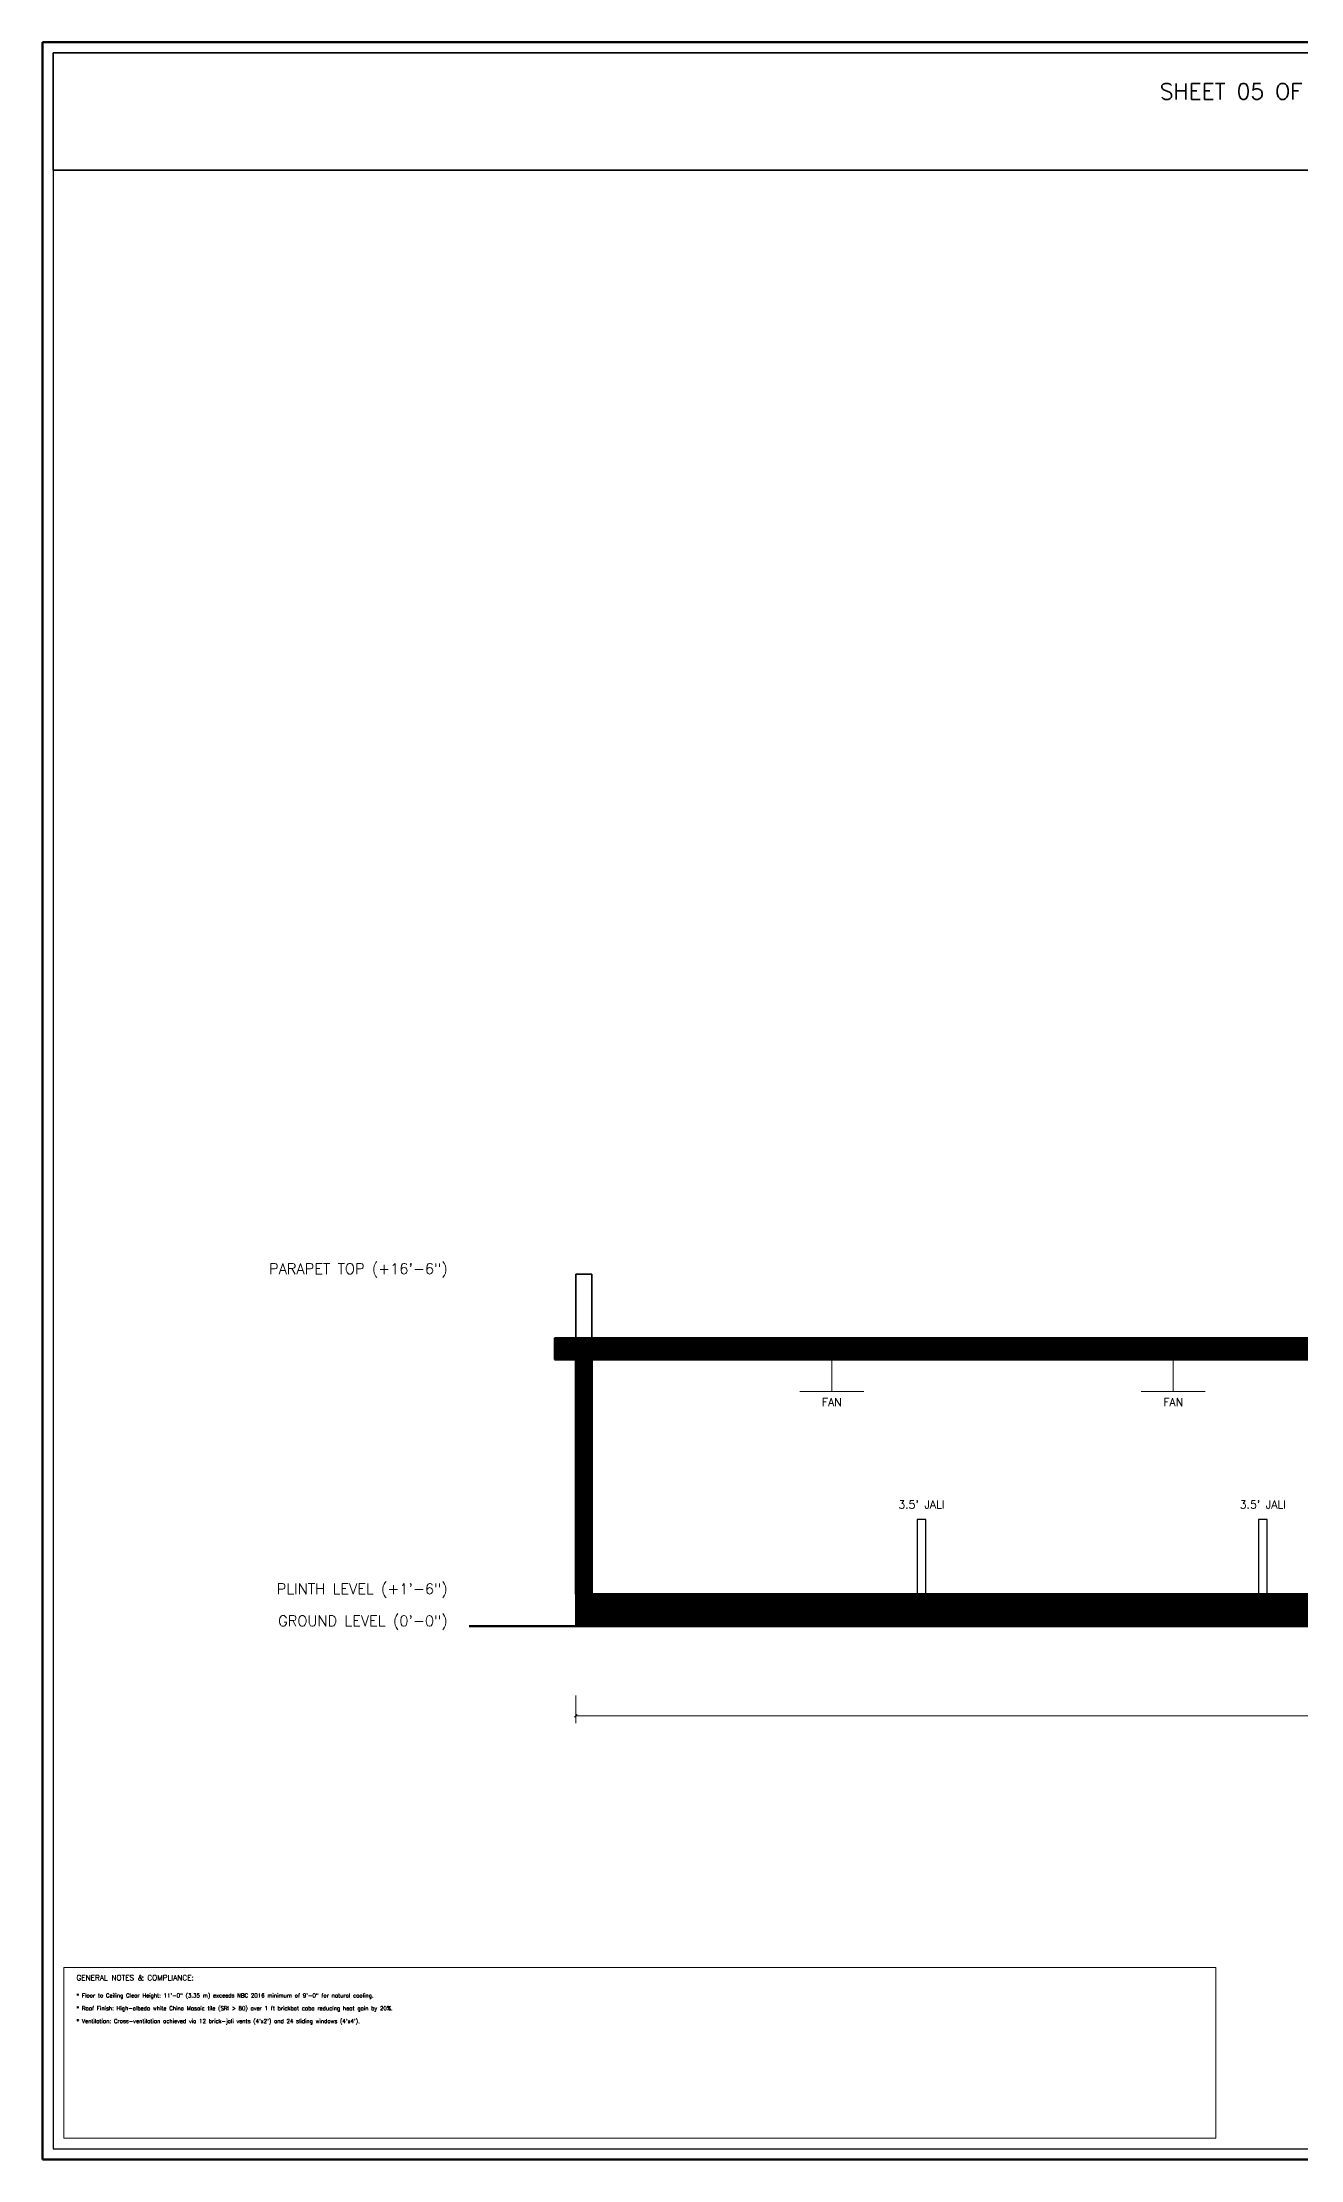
# Model space of a CAD drawing. Header units: inches. Extents: x 0 to 1800, y 0 to 1191.
# Drawn here: x 0 to 708, y 0 to 1191 of the extents above; entities that cross this region are included whole.
import ezdxf
from ezdxf.enums import TextEntityAlignment as Align

# ---------------------------------------------------------------- set-up
doc = ezdxf.new("R2010")
doc.units = ezdxf.units.IN
doc.header["$MEASUREMENT"] = 0
for name, color, linetype in [('A-DIM', 4, 'Continuous'), ('A-FURN', 1, 'Continuous'), ('A-HATCH', 8, 'Continuous'), ('A-JALI', 6, 'Continuous'), ('A-ROOF', 5, 'Continuous'), ('A-SECT-CUT', 1, 'Continuous'), ('A-TEXT', 7, 'Continuous'), ('A-TEXT-TTL', 7, 'Continuous'), ('A-TTLB', 7, 'Continuous'), ('A-WALL', 7, 'Continuous')]:
    doc.layers.add(name, color=color, linetype=linetype)
doc.styles.add('SIMPLEX', font='simplex.shx')

msp = doc.modelspace()

# ---------------------------------------------------------------- hatches: boundary and pattern name
at = {"layer": 'A-HATCH'}
h = msp.add_hatch(dxfattribs=at)
h.set_pattern_fill('ANSI31')
h.paths.add_polyline_path([(288, 450), (1512, 450), (1512, 462), (288, 462)])
h = msp.add_hatch(dxfattribs=at)
h.set_pattern_fill('ANSI32')
h.paths.add_polyline_path([(300, 318), (309, 318), (309, 450), (300, 450)])
h = msp.add_hatch(dxfattribs=at)
h.set_pattern_fill('ANSI31')
h.paths.add_polyline_path([(300, 300), (1500, 300), (1500, 318), (300, 318)])

# ---------------------------------------------------------------- linework, layer by layer
at = {"layer": 'A-DIM', "lineweight": 30}
msp.add_line((299.2, 248.8), (300.8, 250.3), dxfattribs=at)
at = {"layer": 'A-DIM', "lineweight": 13}
msp.add_line((300, 261), (300, 245.4), dxfattribs=at)
at = {"layer": 'A-DIM', "lineweight": 18}
msp.add_line((300, 249.6), (1500, 249.6), dxfattribs=at)
at = {"layer": 'A-FURN', "lineweight": 20}
for p, q in [((444, 450), (444, 432)), ((636, 450), (636, 432)), ((426, 432), (462, 432)), ((618, 432), (654, 432))]:
    msp.add_line(p, q, dxfattribs=at)
at = {"layer": 'A-JALI', "lineweight": 25}
for p, q in [((496.8, 360), (492, 360)), ((492, 360), (492, 318)), ((496.8, 318), (496.8, 360)), ((688.8, 360), (684, 360)), ((684, 360), (684, 318)), ((688.8, 318), (688.8, 360)), ((492, 318), (496.8, 318)), ((684, 318), (688.8, 318))]:
    msp.add_line(p, q, dxfattribs=at)
at = {"layer": 'A-ROOF', "lineweight": 40}
for p, q in [((1512, 462), (288, 462)), ((288, 462), (288, 450)), ((288, 450), (1512, 450))]:
    msp.add_line(p, q, dxfattribs=at)
at = {"layer": 'A-SECT-CUT', "lineweight": 50}
msp.add_line((240, 300), (1560, 300), dxfattribs=at)
at = {"layer": 'A-TTLB', "lineweight": 50}
for p, q in [((1800, 1190.7), (0, 1190.7)), ((0, 1190.7), (0, 0)), ((0, 0), (1800, 0))]:
    msp.add_line(p, q, dxfattribs=at)
at = {"layer": 'A-TTLB', "lineweight": 25}
for p, q in [((1794, 1184.7), (6, 1184.7)), ((6, 1184.7), (6, 6)), ((6, 6), (1794, 6))]:
    msp.add_line(p, q, dxfattribs=at)
at = {"layer": 'A-TTLB', "lineweight": 35}
for p, q in [((1794, 1184.7), (6, 1184.7)), ((6, 1184.7), (6, 1118.7)), ((6, 1118.7), (1794, 1118.7))]:
    msp.add_line(p, q, dxfattribs=at)
at = {"layer": 'A-TTLB', "lineweight": 20}
for p, q in [((660, 108), (12, 108)), ((12, 108), (12, 12)), ((660, 12), (660, 108)), ((12, 12), (660, 12))]:
    msp.add_line(p, q, dxfattribs=at)
at = {"layer": 'A-WALL', "lineweight": 35}
for p, q in [((309, 498), (300, 498)), ((300, 498), (300, 462)), ((309, 462), (309, 498)), ((300, 462), (309, 462))]:
    msp.add_line(p, q, dxfattribs=at)
at = {"layer": 'A-WALL', "lineweight": 50}
for p, q in [((309, 450), (300, 450)), ((300, 450), (300, 318)), ((309, 318), (309, 450)), ((300, 318), (309, 318))]:
    msp.add_line(p, q, dxfattribs=at)
at = {"layer": 'A-WALL', "lineweight": 40}
for p, q in [((1500, 318), (300, 318)), ((300, 318), (300, 300)), ((300, 300), (1500, 300))]:
    msp.add_line(p, q, dxfattribs=at)

# ---------------------------------------------------------------- texts
at = {"layer": 'A-FURN', "style": 'SIMPLEX'}
for p in [(444, 426), (636, 426)]:
    msp.add_text('FAN', height=4.5, dxfattribs=at).set_placement(p, align=Align.MIDDLE_CENTER)
at = {"layer": 'A-JALI', "style": 'SIMPLEX'}
for p in [(494.4, 368.4), (686.4, 368.4)]:
    msp.add_text("3.5' JALI", height=4.5, dxfattribs=at).set_placement(p, align=Align.MIDDLE_CENTER)
at = {"layer": 'A-TEXT', "style": 'SIMPLEX'}
for s, p in [('PLINTH LEVEL (+1\'-6")', (228, 318)), ('GROUND LEVEL (0\'-0")', (228, 300))]:
    msp.add_text(s, height=6, dxfattribs=at).set_placement(p, align=Align.RIGHT)
for s, p in [('* Floor to Ceiling Clear Height: 11\'-0" (3.35 m) exceeds NBC 2016 minimum of 9\'-0" for natural cooling.', (19.2, 91.2)), ('* Roof Finish: High-albedo white China Mosaic tile (SRI > 80) over 1 ft brickbat coba reducing heat gain by 20%.', (19.2, 84)), ("* Ventilation: Cross-ventilation achieved via 12 brick-jali vents (4'x2') and 24 sliding windows (4'x4').", (19.2, 76.8))]:
    msp.add_text(s, height=2.25, dxfattribs=at).set_placement(p)
at = {"layer": 'A-TEXT-TTL', "style": 'SIMPLEX'}
msp.add_text('SHEET 05 OF 16  -  OPTION 1 - BUILDING CROSS-SECTION A-A & TECHNICAL DETAILS', height=9, dxfattribs=at).set_placement((900, 1163.1), align=Align.MIDDLE_CENTER)
msp.add_text('PARAPET TOP (+16\'-6")', height=6, dxfattribs=at).set_placement((228, 498), align=Align.RIGHT)
msp.add_text('GENERAL NOTES & COMPLIANCE:', height=3, dxfattribs=at).set_placement((19.2, 100.8))

doc.saveas('drawing.dxf')
